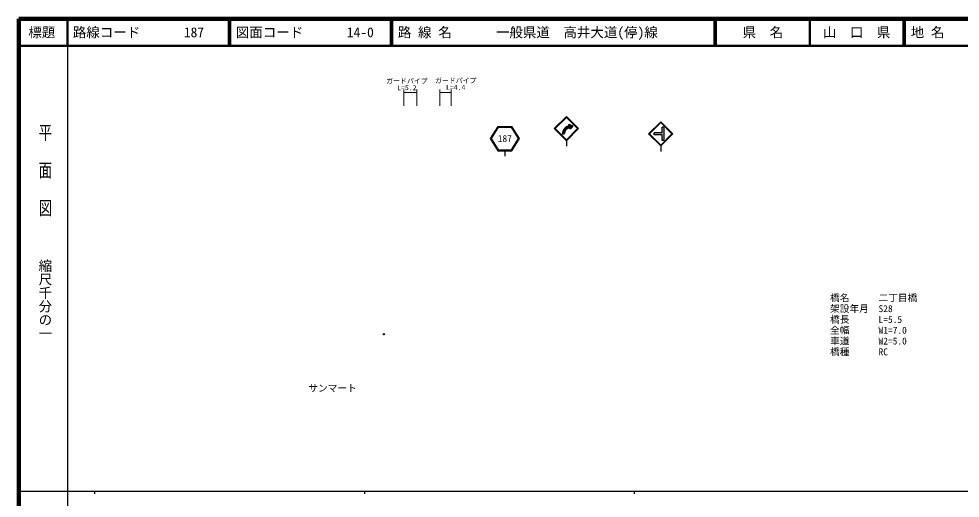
# Model space of a CAD drawing. Units: millimetres on the paper, with parts at other scales. Extents: x 40 to 680, y 20 to 380.
# Drawn here: x 40 to 388.7, y 202.4 to 380 of the extents above; entities that cross this region are included whole.
import ezdxf
from ezdxf.enums import TextEntityAlignment as Align

# ---------------------------------------------------------------- set-up
doc = ezdxf.new("R2010")
doc.units = ezdxf.units.MM
doc.header["$PDMODE"] = 32
doc.header["$PDSIZE"] = 0.5
for name, color, linetype in [('M-BMK-HTXT', 7, 'Continuous'), ('M-OTRS', 6, 'Continuous'), ('M-TTL-TXT', 7, 'Continuous')]:
    doc.layers.add(name, color=color, linetype=linetype)
for name, color, linetype, lineweight in [('M-STR-HTXT', 7, 'Continuous', 13), ('M-STR-STRC', 7, 'Continuous', 25), ('M-TTL', 2, 'Continuous', 140), ('M-TTL-BAND', 7, 'Continuous', 25), ('M-TTL-LINE', 7, 'Continuous', 50)]:
    doc.layers.add(name, color=color, linetype=linetype, lineweight=lineweight)
doc.styles.add('@ＭＳ ゴシック', font='')
doc.styles.add('ＭＳ ゴシック', font='')
doc.styles.get('@ＭＳ ゴシック').set_extended_font_data('@MS Gothic')
doc.styles.get('ＭＳ ゴシック').set_extended_font_data('MS Gothic')

# ---------------------------------------------------------------- blocks, each defined once
blk = doc.blocks.new('open_arrow')
at = {"color": 0, "linetype": 'Continuous', "lineweight": -2}
blk.add_lwpolyline([(7.5, 1.25), (0, 0), (7.5, -1.25)], dxfattribs=at)

msp = doc.modelspace()

# ---------------------------------------------------------------- hatches: boundary and pattern name
at = {"layer": 'M-STR-STRC'}
for points in [[(243.894, 340.399), (244.12, 339.689, 0.33505), (242.044, 337.366), (241.301, 337.367, -0.33299)], [(243.728, 340.918), (245.198, 340.354), (244.286, 339.17)], [(243.728, 340.918), (245.198, 340.354), (244.286, 339.17)], [(243.894, 340.399), (243.728, 340.918), (245.198, 340.354), (244.286, 339.17), (244.12, 339.689)], [(275.3, 337.772), (278.3, 337.772), (278.3, 339.897), (279.05, 339.897), (279.05, 334.897), (278.3, 334.897), (278.3, 337.022), (275.3, 337.022)]]:
    msp.add_hatch(color=256, dxfattribs=at).paths.add_polyline_path(points)

# ---------------------------------------------------------------- linework, layer by layer
at = {"layer": 'M-OTRS'}
msp.add_point((175.221, 263.116), dxfattribs=at)
at = {"layer": 'M-STR-HTXT'}
for p, q in [((182.564, 347.756), (182.564, 353.756)), ((182.564, 352.756), (187.41, 352.756)), ((187.41, 347.756), (187.41, 353.756)), ((195.989, 347.756), (195.989, 353.756)), ((195.989, 352.756), (200.119, 352.756)), ((200.119, 347.756), (200.119, 353.756))]:
    msp.add_line(p, q, dxfattribs=at)
at = {"layer": 'M-STR-STRC'}
for p, q in [((238.321, 339.321), (242.821, 343.821)), ((238.675, 339.321), (242.821, 343.467)), ((247.322, 339.32), (242.821, 343.821)), ((246.968, 339.32), (242.821, 343.467)), ((273.301, 337.398), (277.801, 341.898)), ((282.301, 337.397), (277.801, 341.898)), ((217.407, 340.129), (214.643, 335.629)), ((217.575, 339.829), (214.995, 335.629)), ((217.407, 340.129), (222.679, 340.129)), ((217.575, 339.829), (222.511, 339.829)), ((225.091, 335.629), (222.511, 339.829)), ((225.443, 335.629), (222.679, 340.129)), ((238.321, 339.321), (242.821, 334.82)), ((238.675, 339.321), (242.821, 335.174)), ((242.821, 335.174), (246.968, 339.32)), ((242.822, 334.82), (247.322, 339.32)), ((244.286, 339.17), (243.728, 340.918)), ((243.728, 340.918), (245.198, 340.354)), ((245.198, 340.354), (244.286, 339.17)), ((273.654, 337.398), (277.801, 341.544)), ((281.947, 337.397), (277.801, 341.544)), ((279.05, 339.897), (278.3, 339.897)), ((278.3, 337.772), (278.3, 339.897)), ((279.05, 334.897), (279.05, 339.897)), ((214.643, 335.629), (217.407, 331.129)), ((214.995, 335.629), (217.575, 331.429)), ((222.511, 331.429), (225.091, 335.629)), ((222.679, 331.129), (225.443, 335.629)), ((241.301, 337.367), (242.044, 337.366)), ((242.821, 334.82), (242.821, 332.82)), ((273.301, 337.398), (277.801, 332.897)), ((273.654, 337.398), (277.801, 333.25)), ((275.3, 337.022), (275.3, 337.772)), ((278.3, 337.772), (275.3, 337.772)), ((278.3, 337.022), (275.3, 337.022)), ((277.801, 333.25), (281.947, 337.397)), ((277.801, 332.897), (282.301, 337.397)), ((278.3, 334.897), (278.3, 337.022)), ((279.05, 334.897), (278.3, 334.897)), ((217.575, 331.429), (222.511, 331.429)), ((277.801, 332.897), (277.801, 330.897)), ((217.407, 331.129), (222.679, 331.129)), ((220.043, 331.129), (220.043, 329.129))]:
    msp.add_line(p, q, dxfattribs=at)
for radius, start, end in [(3.327, 102.62812, 176.29677), (2.586, 101.16557, 175.26003)]:
    msp.add_arc((244.621, 337.152), radius, start, end, dxfattribs=at)
at = {"layer": 'M-TTL'}
for p, q in [((40, 380), (40, 20)), ((680, 380), (40, 380))]:
    msp.add_line(p, q, dxfattribs=at)
at = {"layer": 'M-TTL-BAND'}
for p, q in [((58, 370), (58, 20)), ((40, 205), (579, 205)), ((68, 205), (68, 204)), ((168, 205), (168, 204)), ((268, 205), (268, 204))]:
    msp.add_line(p, q, dxfattribs=at)
at = {"layer": 'M-TTL-LINE'}
for p, q in [((58, 380), (58, 370)), ((117.75, 380), (117.75, 370)), ((118.25, 380), (118.25, 370)), ((177.75, 380), (177.75, 370)), ((178.25, 380), (178.25, 370)), ((297.75, 380), (297.75, 370)), ((298.25, 380), (298.25, 370)), ((333, 380), (333, 370)), ((367.75, 380), (367.75, 370)), ((368.25, 380), (368.25, 370)), ((40, 370), (680, 370))]:
    msp.add_line(p, q, dxfattribs=at)

# ---------------------------------------------------------------- block references
at = {"layer": 'M-STR-HTXT', "xscale": 0.1, "yscale": 0.1}
for p in [(182.564, 352.756), (195.989, 352.756)]:
    msp.add_blockref('open_arrow', p, dxfattribs=at)
at = {"layer": 'M-STR-HTXT', "xscale": 0.1, "yscale": 0.1, "rotation": 180}
for p in [(187.41, 352.756), (200.119, 352.756)]:
    msp.add_blockref('open_arrow', p, dxfattribs=at)

# ---------------------------------------------------------------- texts
at = {"layer": 'M-BMK-HTXT', "style": 'ＭＳ ゴシック'}
msp.add_text('サンマート', height=2.566, dxfattribs=at).set_placement((147.24, 241.106), align=Align.BOTTOM_LEFT)
at = {"layer": 'M-STR-HTXT', "style": 'ＭＳ ゴシック'}
for s, p in [('ガードパイプ', (183.761, 355.505)), ('ガードパイプ', (201.844, 355.648)), ('L=5.2', (183.761, 353.005)), ('L=4.4', (201.844, 353.148))]:
    msp.add_text(s, height=1.833, dxfattribs=at).set_placement(p, align=Align.BOTTOM_CENTER)
for s, p in [('橋名\u3000\u3000\u3000二丁目橋', (340.518, 277.904)), ('架設年月\u3000S28', (340.518, 273.904)), ('橋長\u3000\u3000\u3000L=5.5', (340.518, 269.904)), ('全幅\u3000\u3000\u3000W1=7.0', (340.518, 265.904)), ('車道\u3000\u3000\u3000W2=5.0', (340.518, 261.904)), ('橋種\u3000\u3000\u3000RC', (340.518, 257.904))]:
    msp.add_text(s, height=2.566, dxfattribs=at).set_placement(p, align=Align.TOP_LEFT)
at = {"layer": 'M-STR-STRC', "style": 'ＭＳ ゴシック'}
msp.add_text('187', height=2.566, dxfattribs=at).set_placement((220.043, 335.629), align=Align.MIDDLE_CENTER)
at = {"layer": 'M-TTL-BAND', "style": '@ＭＳ ゴシック', "width": 1.4}
msp.add_text('平  面  図', height=3.666, rotation=270, dxfattribs=at).set_placement((49.777, 306.475), align=Align.MIDDLE_RIGHT)
at = {"layer": 'M-TTL-BAND', "style": '@ＭＳ ゴシック'}
msp.add_text('縮尺千分の一', height=3.666, rotation=270, dxfattribs=at).set_placement((49.777, 261.03), align=Align.MIDDLE_RIGHT)
at = {"layer": 'M-TTL-TXT', "style": 'ＭＳ ゴシック'}
for s, p in [('標題', (48.5, 375)), ('県\u3000名', (315.625, 375)), ('山\u3000口\u3000県', (350.375, 375))]:
    msp.add_text(s, height=3.666, dxfattribs=at).set_placement(p, align=Align.MIDDLE_CENTER)
for s, p in [('路線コード', (60, 375)), ('187', (101.142, 375)), ('図面コード', (120.38, 375)), ('14-0', (161.521, 375)), ('路 線 名', (180.38, 375)), ('一般県道\u3000高井大道(停)線', (216.734, 375)), ('地 名', (370.38, 375))]:
    msp.add_text(s, height=3.666, dxfattribs=at).set_placement(p, align=Align.MIDDLE_LEFT)

doc.saveas('drawing.dxf')
